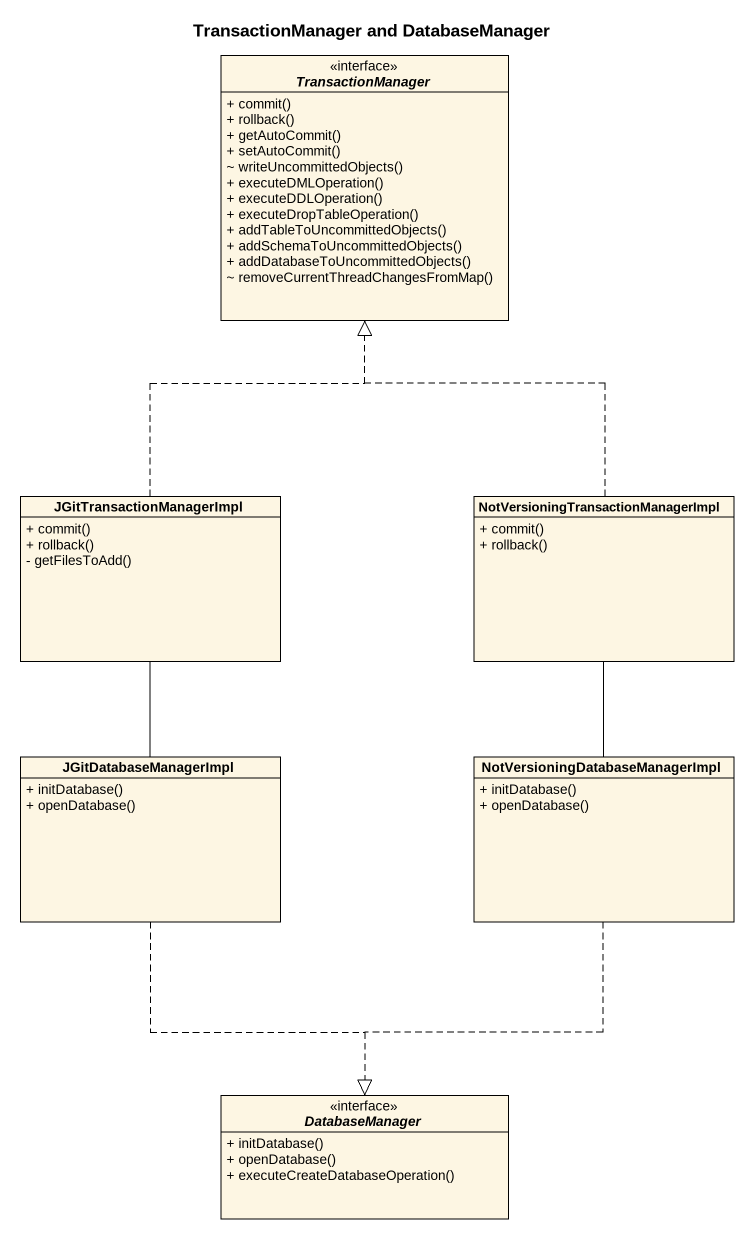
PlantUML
@startuml
title TransactionManager and DatabaseManager
hide circle
hide empty members
skinparam classAttributeIconSize 0
interface TransactionManager {
  + commit()
  + rollback()
  + getAutoCommit()
  + setAutoCommit()
  ~ writeUncommittedObjects()
  + executeDMLOperation()
  + executeDDLOperation()
  + executeDropTableOperation()
  + addTableToUncommittedObjects()
  + addSchemaToUncommittedObjects()
  + addDatabaseToUncommittedObjects()
  ~ removeCurrentThreadChangesFromMap()
}
class JGitTransactionManagerImpl {
  + commit()
  + rollback()
  - getFilesToAdd()
}
class "NotVersioningTransactionManagerImpl" as NotVersioningTransactionMana {
  + commit()
  + rollback()
}
class JGitDatabaseManagerImpl {
  + initDatabase()
  + openDatabase()
}
class "NotVersioningDatabaseManagerImpl" as NotVersioningDatabaseManager {
  + initDatabase()
  + openDatabase()
}
interface DatabaseManager {
  + initDatabase()
  + openDatabase()
  + executeCreateDatabaseOperation()
}
JGitTransactionManagerImpl .up.|> TransactionManager
NotVersioningTransactionMana .up.|> TransactionManager
JGitDatabaseManagerImpl -up- JGitTransactionManagerImpl
JGitDatabaseManagerImpl ..|> DatabaseManager
NotVersioningDatabaseManager -up- NotVersioningTransactionMana
NotVersioningDatabaseManager ..|> DatabaseManager
@enduml
